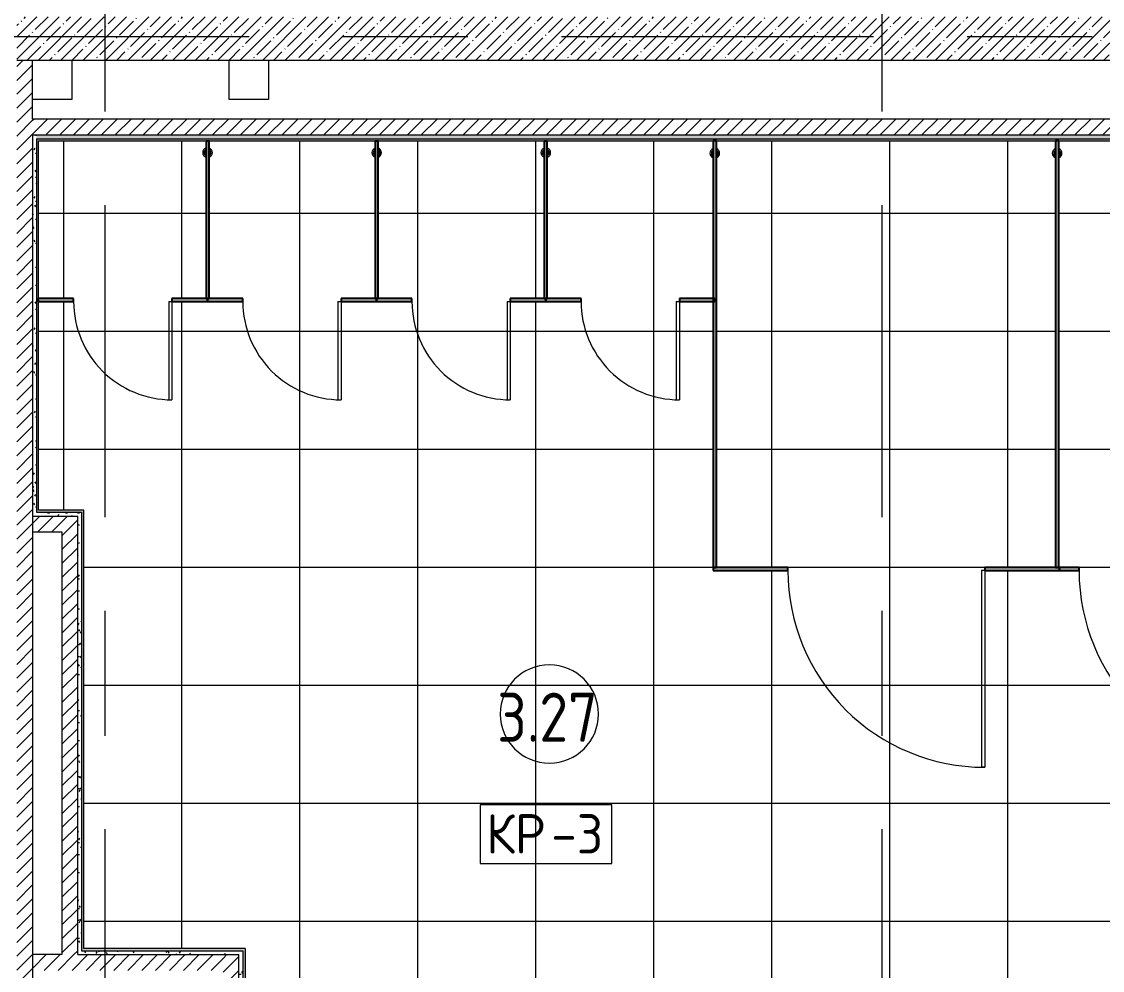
# Model space of a CAD drawing. Header units: millimetres. Extents: x 81773 to 282675, y -8553 to 29000.
# Drawn here: x 94235 to 99730, y 5750 to 10576 of the extents above; entities that cross this region are included whole.
import ezdxf

# ---------------------------------------------------------------- set-up
doc = ezdxf.new("R2010")
doc.units = ezdxf.units.MM
doc.linetypes.add('Осевая', pattern=[3175, 635, -476.25, 1587.5, -476.25])
for name, color, linetype, lineweight in [('A-AREA-IDEN', 7, 'Continuous', 9), ('A-DOOR', 7, 'Continuous', 9), ('A-FLOR-IDEN', 7, 'Continuous', 9), ('A-FLOR-PATT', 7, 'Continuous', 9), ('A-GENM', 7, 'Continuous', 9), ('A-GENM-5', 7, 'Continuous', 25), ('A-WALL', 7, 'Continuous', 9), ('I-WALL', 7, 'Continuous', 9), ('Оси-2', 7, 'Осевая', 9)]:
    doc.layers.add(name, color=color, linetype=linetype, lineweight=lineweight)
for name, color, linetype, lineweight, true_color in [('A-FLOR-1', 7, 'Continuous', 9, 0x787878), ('A-WALL-1', 9, 'Continuous', 9, 0x808080), ('A-WALL-FNSH-1', 9, 'Continuous', 9, 0x808080), ('I-WALL-2', 9, 'Continuous', 9, 0x808080)]:
    doc.layers.add(name, color=color, linetype=linetype, lineweight=lineweight, true_color=true_color)
doc.styles.add('GOST Common', font='GOST_Common.ttf', dxfattribs={"width": 0.9, "height": 250})
doc.styles.add('GOST Common_1', font='GOST_Common.ttf', dxfattribs={"height": 200})
pattern_1 = [(45, (0, 0), (-35.35534, 35.35534), [])]
pattern_2 = [(0, (0, 0), (121.92, 30.48), [10.058, -81.382, 10.058, -81.382, -487.68]), (0, (0, 0), (121.92, 30.48), [-182.88, 10.058, -172.822, 10.058, -81.382, -213.36]), (0, (0, 0), (121.92, 30.48), [-457.2, 10.058, -50.902, 10.058, -142.342]), (120, (45.72, 15.24), (-87.356454, 90.345817), [10.058, -81.382, 10.058, -81.382, -487.68]), (120, (45.72, 15.24), (-87.356454, 90.345817), [-182.88, 10.058, -172.822, 10.058, -81.382, -213.36]), (120, (45.72, 15.24), (-87.356454, 90.345817), [-457.2, 10.058, -50.902, 10.058, -142.342]), (240, (60.96, 76.2), (-34.563546, -120.825817), [10.058, -81.382, 10.058, -81.382, -487.68]), (240, (60.96, 76.2), (-34.563546, -120.825817), [-182.88, 10.058, -172.822, 10.058, -81.382, -213.36]), (240, (60.96, 76.2), (-34.563546, -120.825817), [-457.2, 10.058, -50.902, 10.058, -142.342])]

# ---------------------------------------------------------------- blocks, each defined once
blk = doc.blocks.new('131_Сантехническая перегородка 7 - СП-1-30858579-План раскладки напольных покрытий 3 этажа в осях 23-33')
at = {"layer": 'A-GENM'}
blk.add_hatch(color=256, dxfattribs=at).paths.add_polyline_path([(2165.9, -8), (2165.9, 8), (-4.1, 8), (-4.1, -8), (1653.8, -8)])
at = {"layer": 'A-GENM', "flags": 128}
for points in [[(71.5, 8), (71.1, 8.5), (70.8, 9), (70.4, 9.5), (70, 9.9), (69.6, 10.4), (69.2, 10.8), (68.8, 11.2), (68.3, 11.6), (67.8, 12), (67.3, 12.3), (66.8, 12.7), (66.3, 13), (65.8, 13.3), (65.3, 13.6), (64.7, 13.8), (64.2, 14), (63.6, 14.3), (63, 14.4), (62.4, 14.6), (61.9, 14.7), (61.3, 14.9), (60.7, 14.9), (60.1, 15), (59.5, 15.1), (58.9, 15.1), (58.3, 15.1), (57.7, 15), (57.1, 15), (56.5, 14.9), (55.9, 14.8), (55.3, 14.7), (54.7, 14.5), (54.1, 14.4), (53.5, 14.2), (53, 13.9), (52.4, 13.7), (51.9, 13.4), (51.4, 13.2), (50.8, 12.9), (50.3, 12.5), (49.8, 12.2), (49.3, 11.8), (48.9, 11.4), (48.4, 11), (48, 10.6), (47.6, 10.2), (47.2, 9.7), (46.8, 9.3), (46.4, 8.8), (46.1, 8.3), (45.9, 8)], [(45.9, -8), (46.3, -8.5), (46.6, -9), (47, -9.5), (47.4, -9.9), (47.8, -10.4), (48.2, -10.8), (48.6, -11.2), (49.1, -11.6), (49.6, -12), (50, -12.3), (50.5, -12.7), (51.1, -13), (51.6, -13.3), (52.1, -13.6), (52.7, -13.8), (53.2, -14), (53.8, -14.3), (54.4, -14.4), (54.9, -14.6), (55.5, -14.7), (56.1, -14.9), (56.7, -14.9), (57.3, -15), (57.9, -15.1), (58.5, -15.1), (59.1, -15.1), (59.7, -15), (60.3, -15), (60.9, -14.9), (61.5, -14.8), (62.1, -14.7), (62.7, -14.5), (63.3, -14.4), (63.8, -14.2), (64.4, -13.9), (65, -13.7), (65.5, -13.4), (66, -13.2), (66.6, -12.9), (67.1, -12.5), (67.6, -12.2), (68, -11.8), (68.5, -11.4), (69, -11), (69.4, -10.6), (69.8, -10.2), (70.2, -9.7), (70.6, -9.3), (70.9, -8.8), (71.3, -8.3), (71.5, -8)]]:
    blk.add_lwpolyline(points, dxfattribs=at)
at = {"layer": 'A-GENM'}
for radius, start, end in [(24.6, 19.9113, 160.0887), (17.6, 28.9731, 151.0269), (15.1, 78.8699, 146.2189), (15.1, 33.7811, 53.124), (24.6, 199.9113, 340.0887), (17.6, 208.9731, 331.0269), (15.1, 213.7811, 233.124), (15.1, 258.8699, 326.2189)]:
    blk.add_arc((58.7, 0), radius, start, end, dxfattribs=at)
at = {"layer": 'A-GENM-5'}
for p, q in [((2165.9, 8), (-4.1, 8)), ((-4.1, 8), (-4.1, -8)), ((2165.9, -8), (2165.9, 8)), ((-4.1, -8), (2165.9, -8))]:
    blk.add_line(p, q, dxfattribs=at)
blk = doc.blocks.new('131_Сантехническая перегородка 6 - СП-1-30839354-План раскладки напольных покрытий 3 этажа в осях 23-33')
at = {"layer": 'A-GENM'}
blk.add_hatch(color=256, dxfattribs=at).paths.add_polyline_path([(800, 8), (0, 8), (0, -8), (800, -8)])
at = {"layer": 'A-GENM', "flags": 128}
for points in [[(71.5, 8), (71.1, 8.5), (70.8, 9), (70.4, 9.5), (70, 9.9), (69.6, 10.4), (69.2, 10.8), (68.8, 11.2), (68.3, 11.6), (67.8, 12), (67.3, 12.3), (66.8, 12.7), (66.3, 13), (65.8, 13.3), (65.3, 13.6), (64.7, 13.8), (64.2, 14), (63.6, 14.3), (63, 14.4), (62.4, 14.6), (61.9, 14.7), (61.3, 14.9), (60.7, 14.9), (60.1, 15), (59.5, 15.1), (58.9, 15.1), (58.3, 15.1), (57.7, 15), (57.1, 15), (56.5, 14.9), (55.9, 14.8), (55.3, 14.7), (54.7, 14.5), (54.1, 14.4), (53.5, 14.2), (53, 13.9), (52.4, 13.7), (51.9, 13.4), (51.4, 13.2), (50.8, 12.9), (50.3, 12.5), (49.8, 12.2), (49.3, 11.8), (48.9, 11.4), (48.4, 11), (48, 10.6), (47.6, 10.2), (47.2, 9.7), (46.8, 9.3), (46.4, 8.8), (46.1, 8.3), (45.9, 8)], [(45.9, -8), (46.3, -8.5), (46.6, -9), (47, -9.5), (47.4, -9.9), (47.8, -10.4), (48.2, -10.8), (48.6, -11.2), (49.1, -11.6), (49.6, -12), (50, -12.3), (50.5, -12.7), (51.1, -13), (51.6, -13.3), (52.1, -13.6), (52.7, -13.8), (53.2, -14), (53.8, -14.3), (54.4, -14.4), (54.9, -14.6), (55.5, -14.7), (56.1, -14.9), (56.7, -14.9), (57.3, -15), (57.9, -15.1), (58.5, -15.1), (59.1, -15.1), (59.7, -15), (60.3, -15), (60.9, -14.9), (61.5, -14.8), (62.1, -14.7), (62.7, -14.5), (63.3, -14.4), (63.8, -14.2), (64.4, -13.9), (65, -13.7), (65.5, -13.4), (66, -13.2), (66.6, -12.9), (67.1, -12.5), (67.6, -12.2), (68, -11.8), (68.5, -11.4), (69, -11), (69.4, -10.6), (69.8, -10.2), (70.2, -9.7), (70.6, -9.3), (70.9, -8.8), (71.3, -8.3), (71.5, -8)]]:
    blk.add_lwpolyline(points, dxfattribs=at)
at = {"layer": 'A-GENM'}
for radius, start, end in [(24.6, 19.9113, 160.0887), (17.6, 28.9731, 151.0269), (15.1, 78.8699, 146.2189), (15.1, 33.7811, 53.124), (24.6, 199.9113, 340.0887), (17.6, 208.9731, 331.0269), (15.1, 213.7811, 233.124), (15.1, 258.8699, 326.2189)]:
    blk.add_arc((58.7, 0), radius, start, end, dxfattribs=at)
at = {"layer": 'A-GENM-5'}
for p, q in [((800, 8), (0, 8)), ((0, 8), (0, -8)), ((800, -8), (800, 8)), ((0, -8), (800, -8))]:
    blk.add_line(p, q, dxfattribs=at)
blk = doc.blocks.new('131_Сантехническая перегородка_Дверь МГН - СД-1-30883454-План раскладки напольных покрытий 3 этажа в осях 23-33')
at = {"layer": 'A-GENM'}
for points in [[(-370, 8), (-370, -8), (10, -8), (10, 8)], [(1010, 8), (1010, -8), (1390, -8), (1390, 8)]]:
    blk.add_hatch(color=256, dxfattribs=at).paths.add_polyline_path(points)
at = {"layer": 'A-DOOR'}
for p, q in [((10, 1008), (26, 1008)), ((10, 8), (10, 1008)), ((26, 8), (26, 1008)), ((10, 8), (26, 8))]:
    blk.add_line(p, q, dxfattribs=at)
blk.add_arc((10, 8), 1000, 360, 90, dxfattribs=at)
at = {"layer": 'A-GENM-5'}
for p, q in [((10, 8), (-370, 8)), ((-370, 8), (-370, -8)), ((10, -8), (10, 8)), ((1390, 8), (1010, 8)), ((1010, 8), (1010, -8)), ((1390, -8), (1390, 8)), ((-370, -8), (10, -8)), ((1010, -8), (1390, -8))]:
    blk.add_line(p, q, dxfattribs=at)
blk = doc.blocks.new('131_Сантехническая перегородка_Дверь 5 - СД-1-30835617-План раскладки напольных покрытий 3 этажа в осях 23-33')
at = {"layer": 'A-GENM'}
for points in [[(70, 8), (70, -8), (250, -8), (250, 8)], [(750, 8), (750, -8), (930, -8), (930, 8)]]:
    blk.add_hatch(color=256, dxfattribs=at).paths.add_polyline_path(points)
at = {"layer": 'A-DOOR'}
for p, q in [((266, 508), (250, 508)), ((250, 8), (250, 508)), ((266, 8), (266, 508)), ((266, 8), (250, 8))]:
    blk.add_line(p, q, dxfattribs=at)
blk.add_arc((250, 8), 500, 360, 90, dxfattribs=at)
at = {"layer": 'A-GENM-5'}
for p, q in [((250, 8), (70, 8)), ((70, 8), (70, -8)), ((250, -8), (250, 8)), ((930, 8), (750, 8)), ((750, 8), (750, -8)), ((930, -8), (930, 8)), ((70, -8), (250, -8)), ((750, -8), (930, -8))]:
    blk.add_line(p, q, dxfattribs=at)
blk = doc.blocks.new('131_Сантехническая перегородка_Дверь МГН 2 - СД-1-30897608-План раскладки напольных покрытий 3 этажа в осях 23-33')
at = {"layer": 'A-GENM'}
for points in [[(-430, 8), (-430, -8), (10, -8), (10, 8)], [(1010, 8), (1010, -8), (1110, -8), (1110, 8)]]:
    blk.add_hatch(color=256, dxfattribs=at).paths.add_polyline_path(points)
at = {"layer": 'A-DOOR'}
for p, q in [((10, 1008), (26, 1008)), ((10, 8), (10, 1008)), ((26, 8), (26, 1008)), ((10, 8), (26, 8))]:
    blk.add_line(p, q, dxfattribs=at)
blk.add_arc((10, 8), 1000, 360, 90, dxfattribs=at)
at = {"layer": 'A-GENM-5'}
for p, q in [((10, 8), (-430, 8)), ((-430, 8), (-430, -8)), ((10, -8), (10, 8)), ((1110, 8), (1010, 8)), ((1010, 8), (1010, -8)), ((1110, -8), (1110, 8)), ((-430, -8), (10, -8)), ((1010, -8), (1110, -8))]:
    blk.add_line(p, q, dxfattribs=at)
blk = doc.blocks.new('Марка_Помещения - Номер-25198446-План раскладки напольных покрытий 3 этажа в осях 23-33')
at = {"layer": 'A-AREA-IDEN'}
for start, end in [(360, 180), (180, 360)]:
    blk.add_arc((0, 0), 2.5, start, end, dxfattribs=at)
blk = doc.blocks.new('М_перекрытий_ЭП - Типоразмер-25383776-План раскладки напольных покрытий 3 этажа в осях 23-33')
at = {"layer": 'A-FLOR-IDEN'}
for p, q in [((3.352, 1.578), (-3.336, 1.578)), ((-3.336, 1.578), (-3.336, -1.406)), ((3.352, -1.406), (3.352, 1.578)), ((-3.336, -1.406), (3.352, -1.406))]:
    blk.add_line(p, q, dxfattribs=at)

msp = doc.modelspace()

# ---------------------------------------------------------------- hatches: boundary and pattern name
at = {"layer": 'A-FLOR-PATT'}
h = msp.add_hatch(dxfattribs=at)
h.set_pattern_fill('FP_37', color=256, style=0, pattern_type=2)
h.set_pattern_definition([(0, (98049, 7800), (0, 600), []), (90, (98049, 7800), (-600, 4e-14), [])])
h.paths.add_polyline_path([(100423.4, 5190), (100660, 5190), (100660, 5220), (100650, 5220), (100650, 5260), (100670, 5260), (100670, 5394.4), (100649, 5400), (100670, 5405.6), (100670, 5408), (100678.9, 5408), (100710, 5416.3), (100711, 5431), (100764.7, 5431), (100784.2, 5436.2), (100784.2, 5431), (101049, 5431), (101049, 5664.8), (101012.8, 5664.8), (101049, 5800), (101049, 7783), (100611.5, 7783), (100611.5, 7799), (101049, 7799), (101049, 9969), (99508, 9969), (99508, 9928.2), (99514.5, 9926.1), (99523.4, 9913.8), (99523.4, 9898.6), (99514.5, 9886.3), (99508, 9884.2), (99508, 7799), (99611.5, 7799), (99611.5, 7783), (99131.5, 7783), (99131.5, 7799), (99492, 7799), (99492, 9884.2), (99485.5, 9886.3), (99476.6, 9898.6), (99476.6, 9913.8), (99485.5, 9926.1), (99492, 9928.2), (99492, 9969), (97767.5, 9969), (97767.5, 9928.2), (97774, 9926.1), (97782.9, 9913.8), (97782.9, 9898.6), (97774, 9886.3), (97767.5, 9884.2), (97767.5, 7799), (98131.5, 7799), (98131.5, 7783), (97751.5, 7783), (97751.5, 9152), (97579.5, 9152), (97579.5, 9168), (97751.5, 9168), (97751.5, 9884.2), (97745, 9886.3), (97736.1, 9898.6), (97736.1, 9913.8), (97745, 9926.1), (97751.5, 9928.2), (97751.5, 9969), (94321, 9969), (94321, 9168), (94499.5, 9168), (94499.5, 9152), (94321, 9152), (94321, 8091), (94551, 8091), (94551, 5861), (95371, 5861), (95371, 5661), (97951, 5661), (97951, 5431), (99661, 5431), (99661, 5408), (99700, 5408), (99700, 5260), (99720, 5260), (99720, 5220), (99710, 5220), (99710, 5190), (99786.8, 5190)])
h.paths.add_polyline_path([(97079.5, 9152), (96719.5, 9152), (96719.5, 9168), (96891.9, 9168), (96891.9, 9887.3), (96885.4, 9889.4), (96876.5, 9901.7), (96876.5, 9916.9), (96885.4, 9929.2), (96891.9, 9931.3), (96891.9, 9968), (96907.9, 9968), (96907.9, 9931.3), (96914.3, 9929.2), (96923.3, 9916.9), (96923.3, 9901.7), (96914.3, 9889.4), (96907.9, 9887.3), (96907.9, 9168), (97079.5, 9168)])
h.paths.add_polyline_path([(95359.5, 9152), (94999.5, 9152), (94999.5, 9168), (95172.6, 9168), (95172.6, 9887.3), (95166.2, 9889.4), (95157.2, 9901.7), (95157.2, 9916.9), (95166.2, 9929.2), (95172.6, 9931.3), (95172.6, 9968), (95188.6, 9968), (95188.6, 9931.3), (95195.1, 9929.2), (95204, 9916.9), (95204, 9901.7), (95195.1, 9889.4), (95188.6, 9887.3), (95188.6, 9168), (95359.5, 9168)])
h.paths.add_polyline_path([(96219.5, 9152), (95859.5, 9152), (95859.5, 9168), (96032.3, 9168), (96032.3, 9887.3), (96025.8, 9889.4), (96016.8, 9901.7), (96016.8, 9916.9), (96025.8, 9929.2), (96032.3, 9931.3), (96032.3, 9968), (96048.3, 9968), (96048.3, 9931.3), (96054.7, 9929.2), (96063.7, 9916.9), (96063.7, 9901.7), (96054.7, 9889.4), (96048.3, 9887.3), (96048.3, 9168), (96219.5, 9168)])
h.paths.add_polyline_path([(99508, 9894.5), (99510.8, 9895.8), (99510.7, 9897.4), (99508, 9897.3), (99508, 9895.6)])
h.paths.add_polyline_path([(99492, 9894.5), (99491.1, 9897.3), (99488.2, 9898.6), (99489.3, 9895.6)])
h.paths.add_polyline_path([(97767.5, 9894.5), (97770.3, 9895.8), (97770.2, 9897.4), (97767.5, 9897.3), (97767.5, 9895.6)])
h.paths.add_polyline_path([(97751.5, 9894.5), (97750.6, 9897.3), (97747.7, 9898.6), (97748.8, 9895.6)])
h.paths.add_polyline_path([(95172.6, 9897.5), (95172.6, 9900.3), (95168.8, 9901.7), (95171.3, 9898.1)])
h.paths.add_polyline_path([(95188.6, 9897.5), (95191.4, 9898.9), (95191.3, 9900.5), (95188.6, 9900.3), (95188.6, 9898.7)])
h.paths.add_polyline_path([(96891.9, 9897.5), (96891, 9900.4), (96888.1, 9901.7), (96889.2, 9898.7)])
h.paths.add_polyline_path([(96032.3, 9897.5), (96031.3, 9900.4), (96028.4, 9901.7), (96029.6, 9898.7)])
h.paths.add_polyline_path([(96048.3, 9897.5), (96051, 9898.9), (96050.9, 9900.5), (96048.3, 9900.3), (96048.3, 9898.7)])
h.paths.add_polyline_path([(96907.9, 9897.5), (96910.6, 9898.9), (96910.5, 9900.5), (96907.9, 9900.3), (96907.9, 9898.7)])
h.paths.add_polyline_path([(99508, 9899), (99510.7, 9900.4), (99508, 9900.4)])
h.paths.add_polyline_path([(97767.5, 9899), (97770.2, 9900.4), (97767.5, 9900.4)])
h.paths.add_polyline_path([(95188.6, 9902.1), (95191.3, 9903.5), (95188.6, 9903.5)])
h.paths.add_polyline_path([(96048.3, 9902.1), (96050.9, 9903.5), (96048.3, 9903.5)])
h.paths.add_polyline_path([(96907.9, 9902.1), (96910.5, 9903.5), (96907.9, 9903.5)])
h.paths.add_polyline_path([(97773.5, 9903.5), (97774.6, 9906.2), (97773.6, 9908.6), (97772.4, 9906.1), (97773.5, 9903.6)])
h.paths.add_polyline_path([(99514, 9903.5), (99515.1, 9906.2), (99514.1, 9908.6), (99512.9, 9906.1), (99514, 9903.6)])
h.paths.add_polyline_path([(97745.4, 9903.9), (97746.6, 9906.3), (97745.4, 9908.5), (97744.4, 9906.2), (97745.4, 9903.9)])
h.paths.add_polyline_path([(99485.9, 9903.9), (99487.1, 9906.3), (99485.9, 9908.5), (99484.9, 9906.2), (99485.9, 9903.9)])
h.paths.add_polyline_path([(95194.6, 9906.6), (95195.7, 9909.3), (95194.7, 9911.6), (95193.5, 9909.2), (95194.6, 9906.7)])
h.paths.add_polyline_path([(96913.8, 9906.6), (96914.9, 9909.3), (96914, 9911.6), (96912.8, 9909.2), (96913.9, 9906.7)])
h.paths.add_polyline_path([(96054.2, 9906.6), (96055.3, 9909.3), (96054.4, 9911.6), (96053.2, 9909.2), (96054.2, 9906.7)])
h.paths.add_polyline_path([(95166.5, 9907), (95167.7, 9909.4), (95166.5, 9911.6), (95165.6, 9909.3), (95166.5, 9907)])
h.paths.add_polyline_path([(96026.1, 9907), (96027.3, 9909.4), (96026.1, 9911.6), (96025.2, 9909.3), (96026.1, 9907)])
h.paths.add_polyline_path([(96885.8, 9907), (96887, 9909.4), (96885.8, 9911.6), (96884.8, 9909.3), (96885.8, 9907)])
h.paths.add_polyline_path([(99514, 9908.7), (99510.7, 9916.9), (99508, 9916.9), (99508, 9915.2), (99511.8, 9913.8), (99513.8, 9909.2)])
h.paths.add_polyline_path([(97773.5, 9908.7), (97770.2, 9916.9), (97767.5, 9916.9), (97767.5, 9915.2), (97771.3, 9913.8), (97773.3, 9909.2)])
h.paths.add_polyline_path([(99492, 9911.7), (99492, 9913.5), (99489.3, 9912.1)])
h.paths.add_polyline_path([(97751.5, 9911.7), (97751.5, 9913.5), (97748.8, 9912.1)])
h.paths.add_polyline_path([(96913.9, 9911.8), (96910.5, 9920), (96907.9, 9920), (96907.9, 9918.3), (96911.7, 9916.9), (96913.7, 9912.3)])
h.paths.add_polyline_path([(95194.7, 9911.8), (95191.3, 9920), (95188.6, 9920), (95188.6, 9918.3), (95192.4, 9916.9), (95194.4, 9912.3)])
h.paths.add_polyline_path([(96054.3, 9911.8), (96050.9, 9920), (96048.3, 9920), (96048.3, 9918.3), (96052.1, 9916.9), (96054, 9912.3)])
h.paths.add_polyline_path([(99488.3, 9914.3), (99489.3, 9915), (99492, 9915.2), (99492, 9918), (99489.2, 9916.6), (99488.5, 9915)])
h.paths.add_polyline_path([(97747.8, 9914.3), (97748.8, 9915), (97751.5, 9915.2), (97751.5, 9918), (97748.7, 9916.6), (97748, 9915)])
h.paths.add_polyline_path([(95172.6, 9914.8), (95172.6, 9916.5), (95171.3, 9915)])
h.paths.add_polyline_path([(96032.3, 9914.8), (96032.3, 9916.5), (96029.6, 9915.1)])
h.paths.add_polyline_path([(96891.9, 9914.8), (96891.9, 9916.5), (96889.2, 9915.1)])
h.paths.add_polyline_path([(96028.5, 9917.3), (96029.6, 9918.1), (96032.3, 9918.3), (96032.3, 9921.1), (96029.5, 9919.7), (96028.8, 9918)])
h.paths.add_polyline_path([(95168.9, 9917.3), (95170, 9918.1), (95172.6, 9918.3), (95172.6, 9921.1), (95169.9, 9919.7), (95169.2, 9918)])
h.paths.add_polyline_path([(96888.1, 9917.3), (96889.2, 9918.1), (96891.9, 9918.3), (96891.9, 9921.1), (96889.1, 9919.7), (96888.4, 9918)])
at = {"layer": 'I-WALL'}
h = msp.add_hatch(dxfattribs=at)
h.set_pattern_fill('FP_4', color=256, style=0, pattern_type=2)
h.set_pattern_definition([(45, (0, 0), (-57.024626, 57.024626), []), (45, (57.025, 0), (-57.024626, 57.024626), [100.806, -20.161, 3.353, -16.808])])
h.paths.add_polyline_path([(101610, 10380), (101610, 10600), (94210, 10600), (94210, 10380), (101060, 10380)])
h = msp.add_hatch(dxfattribs=at)
h.set_pattern_fill('FP_5', color=256, style=0, pattern_type=2)
h.set_pattern_definition(pattern_1)
h.paths.add_polyline_path([(94290, 5400), (94290, 10380), (94210, 10380), (94210, 5400)])
h = msp.add_hatch(dxfattribs=at)
h.set_pattern_fill('FP_5', color=256, style=0, pattern_type=2)
h.set_pattern_definition(pattern_1)
h.paths.add_polyline_path([(101080, 10000), (101080, 10080), (94290, 10080), (94290, 10000), (101060, 10000)])
for points in [[(101060, 9969), (101060, 9980), (94310, 9980), (94310, 9969), (99786.8, 9969)], [(94321, 8080), (94321, 9969), (94310, 9969), (94310, 8080)], [(94540, 8080), (94551, 8080), (94551, 8091), (94321, 8091), (94321, 8080), (94375.5, 8080)], [(94551, 5850), (94551, 8080), (94540, 8080), (94540, 5850)], [(95360, 5850), (95371, 5850), (95371, 5861), (94551, 5861), (94551, 5850), (94693.8, 5850)], [(95360, 5650), (95371, 5650), (95371, 5850), (95360, 5850), (95360, 5715.6)]]:
    msp.add_hatch(color=256, dxfattribs=at).paths.add_polyline_path(points)
h = msp.add_hatch(dxfattribs=at)
h.set_pattern_fill('FP_5', color=256, style=0, pattern_type=2)
h.set_pattern_definition(pattern_1)
h.paths.add_polyline_path([(94290, 7980), (94520, 7980), (94520, 8060), (94290, 8060)])
h = msp.add_hatch(dxfattribs=at)
h.set_pattern_fill('FP_5', color=256, style=0, pattern_type=2)
h.set_pattern_definition(pattern_1)
h.paths.add_polyline_path([(94440, 5830), (94520, 5830), (94520, 7980), (94440, 7980), (94440, 6580.8)])
h = msp.add_hatch(dxfattribs=at)
h.set_pattern_fill('FP_5', color=256, style=0, pattern_type=2)
h.set_pattern_definition(pattern_1)
h.paths.add_polyline_path([(95260, 5750), (95260, 5830), (94290, 5830), (94290, 5750), (94693.8, 5750)])
h = msp.add_hatch(dxfattribs=at)
h.set_pattern_fill('FP_5', color=256, style=0, pattern_type=2)
h.set_pattern_definition(pattern_1)
h.paths.add_polyline_path([(95340, 5400), (95340, 5830), (95260, 5830), (95260, 5400)])
at = {"layer": 'I-WALL-2'}
h = msp.add_hatch(dxfattribs=at)
h.set_pattern_fill('FP_35', color=256, style=0, pattern_type=2)
h.set_pattern_definition(pattern_2)
h.paths.add_polyline_path([(94310, 8060), (94310, 10000), (94290, 10000), (94290, 8060)])
h = msp.add_hatch(dxfattribs=at)
h.set_pattern_fill('FP_35', color=256, style=0, pattern_type=2)
h.set_pattern_definition(pattern_2)
h.paths.add_polyline_path([(101049, 9980), (101060, 9980), (101060, 10000), (94310, 10000), (94310, 9980), (99786.8, 9980)])
h = msp.add_hatch(dxfattribs=at)
h.set_pattern_fill('FP_35', color=256, style=0, pattern_type=2)
h.set_pattern_definition(pattern_2)
h.paths.add_polyline_path([(94520, 8060), (94540, 8060), (94540, 8080), (94310, 8080), (94310, 8060), (94375.5, 8060)])
h = msp.add_hatch(dxfattribs=at)
h.set_pattern_fill('FP_35', color=256, style=0, pattern_type=2)
h.set_pattern_definition(pattern_2)
h.paths.add_polyline_path([(94540, 5830), (94540, 8060), (94520, 8060), (94520, 5830)])
h = msp.add_hatch(dxfattribs=at)
h.set_pattern_fill('FP_35', color=256, style=0, pattern_type=2)
h.set_pattern_definition(pattern_2)
h.paths.add_polyline_path([(95360, 5830), (95360, 5850), (94540, 5850), (94540, 5830), (95340, 5830)])
h = msp.add_hatch(dxfattribs=at)
h.set_pattern_fill('FP_35', color=256, style=0, pattern_type=2)
h.set_pattern_definition(pattern_2)
h.paths.add_polyline_path([(95360, 5630), (95360, 5830), (95340, 5830), (95340, 5630)])

# ---------------------------------------------------------------- linework, layer by layer
at = {"layer": 'A-FLOR-1'}
for p, q in [((94490, 10380), (94490, 10180)), ((95290, 10180), (95290, 10380)), ((95490, 10380), (95490, 10180)), ((94490, 10180), (94290, 10180)), ((95490, 10180), (95290, 10180))]:
    msp.add_line(p, q, dxfattribs=at)
at = {"layer": 'A-WALL'}
for p, q in [((94290, 10000), (101080, 10000)), ((94310, 9980), (94310, 8080)), ((94310, 8080), (94540, 8080)), ((94290, 8060), (94520, 8060)), ((94540, 8060), (94540, 5850)), ((94520, 5830), (95340, 5830)), ((94540, 5850), (95360, 5850)), ((95360, 5830), (95360, 5650))]:
    msp.add_line(p, q, dxfattribs=at)
at = {"layer": 'A-WALL-1'}
for p, q in [((94210, 10380), (101610, 10380)), ((94290, 10080), (94290, 10380)), ((101080, 10080), (94290, 10080)), ((94290, 10000), (94290, 5400)), ((94310, 9980), (101060, 9980)), ((94520, 5830), (94520, 8060)), ((94290, 7980), (94440, 7980)), ((94440, 7980), (94440, 5830)), ((94440, 5830), (94290, 5830)), ((95340, 5630), (95340, 5830))]:
    msp.add_line(p, q, dxfattribs=at)
at = {"layer": 'A-WALL-FNSH-1'}
for p, q in [((94321, 9969), (101060, 9969)), ((94321, 8091), (94321, 9969)), ((94551, 8091), (94321, 8091)), ((94540, 8080), (94540, 8060)), ((94551, 5861), (94551, 8091)), ((95371, 5861), (94551, 5861)), ((95360, 5850), (95360, 5830)), ((95371, 5861), (95371, 5650))]:
    msp.add_line(p, q, dxfattribs=at)
at = {"layer": 'Оси-2'}
for p, q in [((94660, 593.7), (94660, 19415.1)), ((98610, 593.7), (98610, 19415.1)), ((86342.9, 10500), (120319, 10500)), ((85072.9, 7800), (122760, 7800))]:
    msp.add_line(p, q, dxfattribs=at)

# ---------------------------------------------------------------- block references
at = {"layer": 'A-AREA-IDEN', "xscale": 99.99999999999993, "yscale": 99.99999999999993, "zscale": 99.99999999999993}
msp.add_blockref('Марка_Помещения - Номер-25198446-План раскладки напольных покрытий 3 этажа в осях 23-33', (96918.3, 7053.9), dxfattribs=at)
at = {"layer": 'A-FLOR-IDEN', "xscale": 99.99999999999993, "yscale": 99.99999999999993, "zscale": 99.99999999999993}
msp.add_blockref('М_перекрытий_ЭП - Типоразмер-25383776-План раскладки напольных покрытий 3 этажа в осях 23-33', (96900.5, 6434.8), dxfattribs=at)
at = {"layer": 'A-GENM'}
for name, p, rotation in [('131_Сантехническая перегородка 6 - СП-1-30839354-План раскладки напольных покрытий 3 этажа в осях 23-33', (95180.6, 9968), 270.0000000000007), ('131_Сантехническая перегородка 6 - СП-1-30839354-План раскладки напольных покрытий 3 этажа в осях 23-33', (96040.3, 9968), 270.0000000000007), ('131_Сантехническая перегородка 6 - СП-1-30839354-План раскладки напольных покрытий 3 этажа в осях 23-33', (96899.9, 9968), 270.0000000000007), ('131_Сантехническая перегородка 7 - СП-1-30858579-План раскладки напольных покрытий 3 этажа в осях 23-33', (97759.5, 9964.9), 269.9999999999999), ('131_Сантехническая перегородка 7 - СП-1-30858579-План раскладки напольных покрытий 3 этажа в осях 23-33', (99500, 9964.9), 269.9999999999999), ('131_Сантехническая перегородка_Дверь 5 - СД-1-30835617-План раскладки напольных покрытий 3 этажа в осях 23-33', (95249.5, 9160), 180), ('131_Сантехническая перегородка_Дверь 5 - СД-1-30835617-План раскладки напольных покрытий 3 этажа в осях 23-33', (96109.5, 9160), 180), ('131_Сантехническая перегородка_Дверь 5 - СД-1-30835617-План раскладки напольных покрытий 3 этажа в осях 23-33', (96969.5, 9160), 180), ('131_Сантехническая перегородка_Дверь 5 - СД-1-30835617-План раскладки напольных покрытий 3 этажа в осях 23-33', (97829.5, 9160), 180), ('131_Сантехническая перегородка_Дверь МГН - СД-1-30883454-План раскладки напольных покрытий 3 этажа в осях 23-33', (99141.5, 7791), 180), ('131_Сантехническая перегородка_Дверь МГН 2 - СД-1-30897608-План раскладки напольных покрытий 3 этажа в осях 23-33', (100621.5, 7791), 180)]:
    msp.add_blockref(name, p, dxfattribs=dict(at, rotation=rotation))

# ---------------------------------------------------------------- texts
at = {"layer": 'A-AREA-IDEN', "insert": (96652.6, 7162.5), "char_height": 250, "width": 663.797, "attachment_point": 1, "style": 'GOST Common'}
msp.add_mtext('3.27', dxfattribs=at)
at = {"layer": 'A-FLOR-IDEN', "char_height": 200, "attachment_point": 1, "style": 'GOST Common_1'}
for s, insert, width in [('КР', (96596.9, 6544.5), 400.844), ('-3', (96927.7, 6544.5), 344.726)]:
    msp.add_mtext(s, dxfattribs=dict(at, insert=insert, width=width))

doc.saveas('drawing.dxf')
